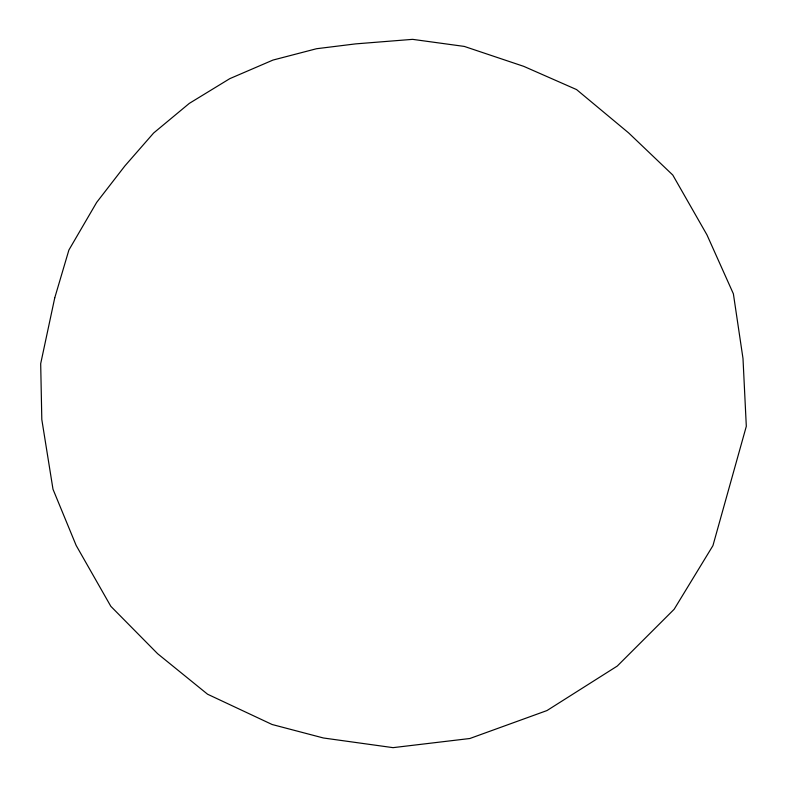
<?xml version="1.0" encoding="UTF-8"?>
<svg xmlns="http://www.w3.org/2000/svg" width="787" height="787" viewBox="0 0 787 787"><rect width="100%" height="100%" fill="white"/><g stroke="black" fill="none" stroke-linecap="round" stroke-linejoin="round"><path stroke-width="1.18" d="M54.736 297.899L40.688 363.673L41.809 419.51L52.995 489.248L76.172 545.47L110.829 606.315L157.626 653.712L207.561 694.213L272.115 724.502L323.427 737.99L393.047 747.65L469.829 738.511L546.965 710.563L617.254 666.068L674.164 609.256L712.933 545.647L746.312 426.308L742.997 358.508L733.386 293.826L706.972 234.89L672.787 175.048L628.646 132.924L576.566 89.58L523.749 66.354L464.31 46.423L412.604 39.35L355.606 43.885L316.541 48.725L272.981 60.068L229.794 78.651L189.283 103.402L153.632 133.013L124.867 165.949L96.673 202.387L68.892 250.03L54.736 297.899"/></g></svg>
